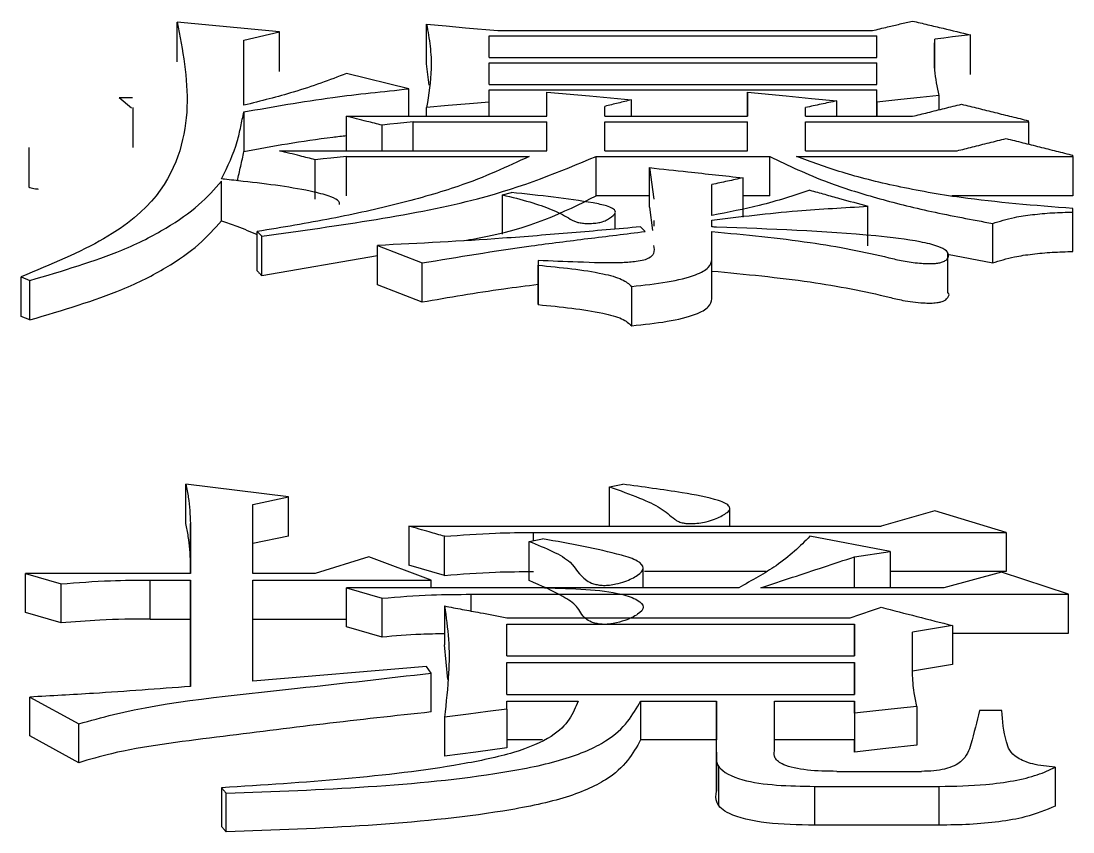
# Model space of a CAD drawing. Header units: millimetres. Extents: x 6533 to 7793, y 6972 to 7863.
# Drawn here: x 6873.655 to 6876.208, y 7321.967 to 7323.937 of the extents above; entities that cross this region are included whole.
import ezdxf

# ---------------------------------------------------------------- set-up
doc = ezdxf.new("R2010")
doc.units = ezdxf.units.MM

msp = doc.modelspace()

# ---------------------------------------------------------------- linework, layer by layer
at = {"color": 7, "linetype": 'Continuous', "lineweight": 25}
for p, q in [((6874.0336, 7323.8377), (6874.0336, 7323.9342)), ((6874.2825, 7323.9109), (6874.0337, 7323.9342)), ((6874.1959, 7323.8902), (6874.2825, 7323.9109)), ((6874.1959, 7323.7321), (6874.1959, 7323.8902)), ((6874.7909, 7323.9006), (6875.732, 7323.9006)), ((6874.7909, 7323.8485), (6874.7909, 7323.9006)), ((6874.8125, 7323.9135), (6875.7212, 7323.9135)), ((6875.732, 7323.8485), (6875.732, 7323.9006)), ((6875.8726, 7323.8251), (6875.8726, 7323.8928)), ((6874.7909, 7323.8485), (6875.732, 7323.8485)), ((6874.6457, 7323.7807), (6874.6394, 7323.8326)), ((6874.7909, 7323.8354), (6875.732, 7323.8354)), ((6874.7909, 7323.7827), (6874.7909, 7323.8354)), ((6875.732, 7323.7826), (6875.732, 7323.8354)), ((6874.5962, 7323.7721), (6874.4447, 7323.8091)), ((6874.7909, 7323.7827), (6875.732, 7323.7826)), ((6874.7909, 7323.7694), (6875.732, 7323.7694)), ((6874.7909, 7323.7401), (6874.7909, 7323.7694)), ((6874.9315, 7323.7054), (6874.9315, 7323.7641)), ((6875.4183, 7323.7054), (6875.4183, 7323.7641)), ((6875.4183, 7323.7641), (6875.4183, 7323.7054)), ((6875.732, 7323.7401), (6875.732, 7323.7694)), ((6873.893, 7323.7508), (6873.9235, 7323.7258)), ((6873.893, 7323.7508), (6873.9255, 7323.7508)), ((6874.7909, 7323.7054), (6874.7909, 7323.7401)), ((6875.137, 7323.7054), (6875.137, 7323.7455)), ((6875.6346, 7323.7054), (6875.6346, 7323.7428)), ((6875.732, 7323.7401), (6875.732, 7323.7054)), ((6875.8834, 7323.7214), (6875.8834, 7323.7561)), ((6873.9274, 7323.6296), (6873.9274, 7323.7264)), ((6874.1959, 7323.7161), (6874.1959, 7323.6199)), ((6874.6395, 7323.7054), (6874.6395, 7323.7268)), ((6875.0721, 7323.7054), (6875.0721, 7323.7295)), ((6875.5589, 7323.7054), (6875.5589, 7323.7268)), ((6874.4447, 7323.7054), (6874.9315, 7323.7054)), ((6874.4447, 7323.6217), (6874.4447, 7323.7054)), ((6874.607, 7323.6919), (6874.9315, 7323.6919)), ((6874.607, 7323.6217), (6874.607, 7323.6919)), ((6874.9315, 7323.6216), (6874.9315, 7323.6919)), ((6874.9315, 7323.6216), (6874.9315, 7323.6919)), ((6875.0721, 7323.7054), (6875.4183, 7323.7054)), ((6875.0721, 7323.6919), (6875.4183, 7323.6919)), ((6875.0722, 7323.6216), (6875.0721, 7323.6919)), ((6875.4183, 7323.6216), (6875.4183, 7323.6919)), ((6875.4183, 7323.6216), (6875.4183, 7323.6919)), ((6875.5589, 7323.7054), (6875.8185, 7323.7054)), ((6875.5589, 7323.6919), (6876.0998, 7323.6919)), ((6875.5589, 7323.6216), (6875.5589, 7323.6919)), ((6876.0998, 7323.6919), (6876.0998, 7323.6946)), ((6876.0998, 7323.6919), (6876.0998, 7323.6379)), ((6873.6737, 7323.6297), (6873.6738, 7323.5331)), ((6874.2825, 7323.6217), (6874.9315, 7323.6216)), ((6875.0722, 7323.6216), (6875.4183, 7323.6216)), ((6875.5589, 7323.6216), (6875.9267, 7323.6216)), ((6876.208, 7323.608), (6876.208, 7323.6107)), ((6874.4447, 7323.608), (6874.8882, 7323.608)), ((6875.0505, 7323.608), (6875.4724, 7323.608)), ((6875.0505, 7323.512), (6875.0505, 7323.608)), ((6875.5373, 7323.608), (6876.208, 7323.608)), ((6876.208, 7323.608), (6876.208, 7323.512)), ((6875.1803, 7323.5807), (6875.1905, 7323.5041)), ((6874.1419, 7323.4518), (6874.1419, 7323.5478)), ((6875.3318, 7323.4647), (6875.3318, 7323.5395)), ((6874.8234, 7323.5147), (6874.845, 7323.5202)), ((6875.1803, 7323.512), (6875.0505, 7323.512)), ((6875.4724, 7323.512), (6875.4075, 7323.512)), ((6876.208, 7323.512), (6875.9143, 7323.512)), ((6875.1803, 7323.4847), (6875.1879, 7323.4277)), ((6875.7104, 7323.3911), (6875.7104, 7323.4869)), ((6876.208, 7323.473), (6876.208, 7323.4814)), ((6875.0973, 7323.4315), (6875.0973, 7323.4712)), ((6876.208, 7323.3772), (6876.208, 7323.473)), ((6875.1695, 7323.4256), (6875.1587, 7323.4368)), ((6875.1911, 7323.4524), (6875.1912, 7323.4383)), ((6875.3318, 7323.4367), (6875.3318, 7323.4535)), ((6876.0133, 7323.3493), (6876.0133, 7323.4452)), ((6874.2284, 7323.3298), (6874.2284, 7323.4256)), ((6874.2392, 7323.3186), (6874.2392, 7323.4144)), ((6875.3318, 7323.3579), (6875.3318, 7323.4255)), ((6874.5205, 7323.3918), (6874.6287, 7323.3494)), ((6874.2392, 7323.3186), (6874.5205, 7323.3673)), ((6874.9099, 7323.355), (6874.9099, 7323.3437)), ((6874.9099, 7323.355), (6874.9099, 7323.2593)), ((6875.3318, 7323.2622), (6875.3318, 7323.3579)), ((6875.9039, 7323.3706), (6876.0133, 7323.3493)), ((6875.9045, 7323.278), (6875.9045, 7323.3743)), ((6874.6287, 7323.2537), (6874.6287, 7323.3494)), ((6874.9099, 7323.248), (6874.9099, 7323.3437)), ((6873.6551, 7323.3153), (6873.6767, 7323.3067)), ((6873.6552, 7323.2196), (6873.6552, 7323.3152)), ((6873.6767, 7323.2111), (6873.6767, 7323.3067)), ((6874.6287, 7323.2537), (6874.5205, 7323.2961)), ((6874.9099, 7323.2593), (6874.9099, 7323.248)), ((6873.6767, 7323.2111), (6873.6551, 7323.2196)), ((6874.3042, 7322.7811), (6874.0554, 7322.8117)), ((6875.0831, 7322.8056), (6875.1155, 7322.8117)), ((6875.0831, 7322.7106), (6875.0831, 7322.8056)), ((6874.2176, 7322.7627), (6874.3042, 7322.7811)), ((6874.2176, 7322.595), (6874.2176, 7322.7627)), ((6875.375, 7322.7103), (6875.375, 7322.751)), ((6875.8727, 7322.7473), (6875.7429, 7322.7103)), ((6876.0457, 7322.6948), (6875.8727, 7322.7473)), ((6874.0662, 7322.7164), (6874.0662, 7322.595)), ((6874.0662, 7322.6216), (6874.0662, 7322.7164)), ((6874.5962, 7322.7103), (6875.7429, 7322.7103)), ((6874.8991, 7322.6948), (6876.0457, 7322.6948)), ((6874.8991, 7322.6751), (6874.8991, 7322.6948)), ((6874.3042, 7322.6861), (6874.2176, 7322.6677)), ((6874.6828, 7322.5906), (6874.6828, 7322.6855)), ((6874.8883, 7322.6731), (6874.9208, 7322.6793)), ((6875.7645, 7322.6482), (6875.5698, 7322.6855)), ((6875.678, 7322.6357), (6875.7645, 7322.6482)), ((6874.0662, 7322.595), (6874.0662, 7322.6216)), ((6874.4989, 7322.6357), (6874.3691, 7322.595)), ((6874.6503, 7322.5793), (6874.4989, 7322.6357)), ((6874.6828, 7322.5906), (6874.5962, 7322.6154)), ((6873.6659, 7322.595), (6873.7525, 7322.5699)), ((6874.0662, 7322.595), (6873.6659, 7322.595)), ((6873.6659, 7322.5003), (6873.6659, 7322.595)), ((6874.3691, 7322.595), (6874.2176, 7322.595)), ((6875.1648, 7322.5605), (6875.1648, 7322.6075)), ((6875.4634, 7322.5999), (6875.1683, 7322.5999)), ((6876.0457, 7322.5999), (6875.7645, 7322.5999)), ((6876.0349, 7322.5982), (6875.8943, 7322.5605)), ((6876.1972, 7322.5447), (6876.0349, 7322.5982)), ((6873.7525, 7322.4752), (6873.7525, 7322.5699)), ((6873.9688, 7322.5793), (6874.0662, 7322.5793)), ((6873.9688, 7322.4846), (6873.9688, 7322.5793)), ((6874.0662, 7322.5793), (6874.0662, 7322.321)), ((6874.2176, 7322.5793), (6874.6503, 7322.5793)), ((6874.2176, 7322.3339), (6874.2176, 7322.5793)), ((6874.6503, 7322.5605), (6874.6503, 7322.5793)), ((6874.4448, 7322.5605), (6874.5313, 7322.5352)), ((6875.3967, 7322.5605), (6874.4448, 7322.5605)), ((6874.4448, 7322.4658), (6874.4448, 7322.5605)), ((6874.7477, 7322.5447), (6876.1972, 7322.5447)), ((6874.7477, 7322.504), (6874.7477, 7322.5447)), ((6875.8943, 7322.5605), (6875.4508, 7322.5605)), ((6874.6828, 7322.5163), (6874.6828, 7322.4216)), ((6873.7525, 7322.4752), (6873.6659, 7322.5003)), ((6874.8342, 7322.4877), (6875.6672, 7322.4877)), ((6873.9688, 7322.4846), (6874.0662, 7322.4846)), ((6874.0662, 7322.321), (6874.0662, 7322.4846)), ((6874.2176, 7322.4846), (6874.4448, 7322.4846)), ((6874.5313, 7322.4406), (6874.4448, 7322.4658)), ((6874.8342, 7322.4718), (6875.678, 7322.4718)), ((6874.8342, 7322.3951), (6874.8342, 7322.4718)), ((6875.678, 7322.3951), (6875.678, 7322.4718)), ((6875.678, 7322.4718), (6875.678, 7322.3951)), ((6875.8186, 7322.3533), (6875.8186, 7322.4527)), ((6875.9159, 7322.45), (6876.1972, 7322.45)), ((6874.6912, 7322.3376), (6874.6828, 7322.4216)), ((6874.8342, 7322.3951), (6875.678, 7322.3951)), ((6874.6395, 7322.3694), (6874.2176, 7322.3339)), ((6874.6503, 7322.3533), (6874.6395, 7322.3694)), ((6874.8342, 7322.379), (6875.678, 7322.379)), ((6874.8342, 7322.3015), (6874.8342, 7322.379)), ((6875.678, 7322.3015), (6875.678, 7322.379)), ((6875.678, 7322.379), (6875.678, 7322.3015)), ((6874.6503, 7322.2589), (6874.6503, 7322.3533)), ((6873.6768, 7322.295), (6873.7955, 7322.23)), ((6874.8342, 7322.3015), (6875.678, 7322.3015)), ((6874.8342, 7322.2853), (6875.0073, 7322.2853)), ((6874.8342, 7322.2658), (6874.8342, 7322.2853)), ((6875.1587, 7322.2853), (6875.3426, 7322.2853)), ((6875.1587, 7322.2853), (6875.1587, 7322.1909)), ((6875.3426, 7322.1609), (6875.3426, 7322.2853)), ((6875.3426, 7322.2853), (6875.3426, 7322.1909)), ((6875.4833, 7322.2853), (6875.678, 7322.2853)), ((6875.4833, 7322.1642), (6875.4833, 7322.2853)), ((6875.678, 7322.256), (6875.678, 7322.2853)), ((6875.678, 7322.2853), (6875.678, 7322.1909)), ((6874.8342, 7322.2658), (6874.8342, 7322.1715)), ((6875.8294, 7322.2723), (6875.8294, 7322.1779)), ((6876.035, 7322.2625), (6875.9809, 7322.2625)), ((6873.7955, 7322.1358), (6873.7955, 7322.23)), ((6873.7955, 7322.1358), (6873.6768, 7322.2007)), ((6874.921, 7322.1909), (6874.8342, 7322.1909)), ((6875.3426, 7322.1909), (6875.1587, 7322.1909)), ((6875.3426, 7322.0667), (6875.3426, 7322.1909)), ((6875.678, 7322.1909), (6875.4833, 7322.1909)), ((6875.678, 7322.1617), (6875.678, 7322.1909)), ((6875.3426, 7322.1609), (6875.3426, 7322.0667)), ((6875.348, 7322.1274), (6875.348, 7322.0321)), ((6875.6347, 7322.1147), (6875.8402, 7322.1147)), ((6876.1648, 7322.1246), (6876.1648, 7322.0305)), ((6875.5806, 7322.0782), (6875.8835, 7322.0782)), ((6875.5806, 7322.0782), (6875.5806, 7321.9841)), ((6875.8835, 7321.9841), (6875.8835, 7322.0782)), ((6874.1527, 7321.9675), (6874.1527, 7322.0615)), ((6875.8835, 7321.9841), (6875.5806, 7321.9841))]:
    msp.add_line(p, q, dxfattribs=at)
at = {"color": 7, "linetype": 'Continuous', "lineweight": 25, "flags": 128}
for points in [[(6874.6394, 7323.929), (6874.6868, 7323.9248), (6874.7341, 7323.9206), (6874.8125, 7323.9135)], [(6874.6394, 7323.8326), (6874.6394, 7323.8866), (6874.6394, 7323.929)], [(6874.2825, 7323.8145), (6874.2825, 7323.8685), (6874.2825, 7323.9109)], [(6875.732, 7323.8485), (6875.732, 7323.8581), (6875.732, 7323.9006)], [(6875.9592, 7323.9032), (6875.9375, 7323.9006), (6875.9159, 7323.898), (6875.8943, 7323.8954), (6875.8726, 7323.8928)], [(6875.9592, 7323.8067), (6875.9592, 7323.8607), (6875.9592, 7323.9032)], [(6875.732, 7323.7826), (6875.732, 7323.793), (6875.732, 7323.8354)], [(6874.5962, 7323.7054), (6874.5962, 7323.7239), (6874.5962, 7323.7721)], [(6874.9315, 7323.7641), (6875.0343, 7323.7548), (6875.0857, 7323.7501), (6875.137, 7323.7455)], [(6874.9315, 7323.7054), (6874.9315, 7323.7217), (6874.9315, 7323.7641)], [(6875.4183, 7323.7641), (6875.5123, 7323.7548), (6875.5735, 7323.7488), (6875.6346, 7323.7428)], [(6875.732, 7323.7054), (6875.732, 7323.727), (6875.732, 7323.7694)], [(6874.7909, 7323.7401), (6874.7433, 7323.736), (6874.6914, 7323.7314), (6874.6395, 7323.7268)], [(6875.8834, 7323.7561), (6875.8368, 7323.7512), (6875.7902, 7323.7463), (6875.732, 7323.7401)], [(6874.607, 7323.6919), (6874.5691, 7323.6879), (6874.5502, 7323.6859), (6874.5313, 7323.6839)], [(6874.5313, 7323.6217), (6874.5313, 7323.6416), (6874.5313, 7323.6839)], [(6874.4447, 7323.608), (6874.4069, 7323.604), (6874.388, 7323.6019), (6874.369, 7323.5999)], [(6874.369, 7323.5038), (6874.369, 7323.5576), (6874.369, 7323.5999)], [(6874.4447, 7323.512), (6874.4447, 7323.5658), (6874.4447, 7323.608)], [(6875.4724, 7323.512), (6875.4724, 7323.5439), (6875.4724, 7323.576), (6875.4724, 7323.608)], [(6875.1803, 7323.4847), (6875.1803, 7323.5327), (6875.1803, 7323.5807)], [(6875.4075, 7323.4601), (6875.4075, 7323.5138), (6875.4075, 7323.556)], [(6874.8234, 7323.4188), (6874.8234, 7323.4524), (6874.8234, 7323.4835), (6874.8234, 7323.5147)], [(6874.5205, 7323.2961), (6874.5205, 7323.3497), (6874.5205, 7323.3918)], [(6875.1371, 7323.1968), (6875.1371, 7323.2238), (6875.1371, 7323.2509), (6875.1371, 7323.2924)], [(6874.0554, 7322.7167), (6874.0554, 7322.7699), (6874.0554, 7322.8117)], [(6874.3042, 7322.6861), (6874.3042, 7322.7393), (6874.3042, 7322.7811)], [(6874.5962, 7322.7103), (6874.5962, 7322.6571), (6874.5962, 7322.6154)], [(6876.0457, 7322.6948), (6876.0457, 7322.6417), (6876.0457, 7322.5999)], [(6874.8883, 7322.5782), (6874.8883, 7322.6142), (6874.8883, 7322.6436), (6874.8883, 7322.6731)], [(6875.7645, 7322.6482), (6875.7645, 7322.5951), (6875.7645, 7322.5605)], [(6875.678, 7322.5605), (6875.678, 7322.594), (6875.678, 7322.6357)], [(6874.0662, 7322.4846), (6874.0662, 7322.5377), (6874.0662, 7322.5793)], [(6876.1972, 7322.45), (6876.1972, 7322.503), (6876.1972, 7322.5447)], [(6874.5313, 7322.4406), (6874.5313, 7322.4879), (6874.5313, 7322.5352)], [(6875.9159, 7322.4686), (6875.8673, 7322.4607), (6875.8186, 7322.4527)], [(6875.9159, 7322.4686), (6875.9159, 7322.4157), (6875.9159, 7322.3741)], [(6875.9159, 7322.3741), (6875.8673, 7322.3661), (6875.8186, 7322.3582)], [(6873.6768, 7322.2007), (6873.6768, 7322.2535), (6873.6768, 7322.295)], [(6874.8342, 7322.2658), (6874.7876, 7322.2597), (6874.741, 7322.2537), (6874.6828, 7322.2462)], [(6875.8294, 7322.2723), (6875.7818, 7322.2671), (6875.7299, 7322.2616), (6875.678, 7322.256)], [(6875.678, 7322.256), (6875.678, 7322.2032), (6875.678, 7322.1617)], [(6874.6828, 7322.2462), (6874.6828, 7322.1934), (6874.6828, 7322.1519)], [(6874.8342, 7322.1715), (6874.7585, 7322.1617), (6874.6828, 7322.1519)], [(6875.8294, 7322.1779), (6875.7537, 7322.1698), (6875.678, 7322.1617)], [(6874.1419, 7322.0748), (6874.1419, 7322.0366), (6874.1419, 7322.0087), (6874.1419, 7321.9808)]]:
    msp.add_lwpolyline(points, dxfattribs=at)
at = {"color": 7, "linetype": 'Continuous', "lineweight": 25}
for points, knots in [([(6874.0336, 7323.9342), (6874.0404, 7323.9002), (6874.0606, 7323.7984), (6874.0634, 7323.623), (6873.9487, 7323.4381), (6873.7274, 7323.3455), (6873.6553, 7323.3153)], [0, 0, 0, 0, 0.166549, 0.499386, 0.836693, 1, 1, 1, 1]), ([(6874.6394, 7323.929), (6874.6426, 7323.9112), (6874.649, 7323.8756), (6874.6524, 7323.8084), (6874.6445, 7323.7584), (6874.6395, 7323.7268)], [0, 0, 0, 0, 0.2682745, 0.5365887, 1, 1, 1, 1]), ([(6875.7212, 7323.9135), (6875.7335, 7323.9165), (6875.7559, 7323.9218), (6875.7884, 7323.9296), (6875.8085, 7323.9344), (6875.8185, 7323.9368)], [0, 0, 0, 0, 0.380769, 0.690384, 1, 1, 1, 1]), ([(6875.8185, 7323.9368), (6875.8309, 7323.9338), (6875.8556, 7323.9279), (6875.9025, 7323.9167), (6875.937, 7323.9085), (6875.9592, 7323.9032)], [0, 0, 0, 0, 0.263606, 0.527212, 1, 1, 1, 1]), ([(6875.8834, 7323.7561), (6875.879, 7323.7767), (6875.8722, 7323.8075), (6875.8713, 7323.8531), (6875.8721, 7323.878), (6875.8726, 7323.8928)], [0, 0, 0, 0, 0.448128, 0.672146, 1, 1, 1, 1]), ([(6875.873, 7323.8162), (6875.8729, 7323.8166), (6875.8727, 7323.8206), (6875.8726, 7323.8272), (6875.8725, 7323.8276), (6875.8725, 7323.8277)], [0, 0, 0, 0, 0.072406, 0.645136, 1, 1, 1, 1]), ([(6874.4447, 7323.8091), (6874.4037, 7323.7936), (6874.3301, 7323.7659), (6874.2372, 7323.7425), (6874.196, 7323.7321)], [0, 0, 0, 0, 0.556386, 1, 1, 1, 1]), ([(6874.1959, 7323.7161), (6874.2665, 7323.7286), (6874.3931, 7323.751), (6874.5339, 7323.7656), (6874.5962, 7323.7721)], [0, 0, 0, 0, 0.557889, 1, 1, 1, 1]), ([(6875.137, 7323.7455), (6875.1316, 7323.7441), (6875.1208, 7323.7415), (6875.1046, 7323.7375), (6875.0884, 7323.7335), (6875.0776, 7323.7308), (6875.0721, 7323.7295)], [0, 0, 0, 0, 0.25, 0.5, 0.75, 1, 1, 1, 1]), ([(6875.6346, 7323.7428), (6875.6283, 7323.7415), (6875.6157, 7323.7388), (6875.5968, 7323.7348), (6875.5779, 7323.7308), (6875.5652, 7323.7281), (6875.5589, 7323.7268)], [0, 0, 0, 0, 0.2500001, 0.5000002, 0.7500003, 1, 1, 1, 1]), ([(6874.1419, 7323.5533), (6874.1565, 7323.5837), (6874.1769, 7323.6261), (6874.1883, 7323.6803), (6874.1934, 7323.7042), (6874.1959, 7323.7161)], [0, 0, 0, 0, 0.556742, 0.778364, 1, 1, 1, 1]), ([(6875.8185, 7323.7054), (6875.8309, 7323.7084), (6875.8569, 7323.7149), (6875.8966, 7323.7247), (6875.9239, 7323.7314), (6875.9375, 7323.7348)], [0, 0, 0, 0, 0.3115382, 0.6557691, 1, 1, 1, 1]), ([(6875.9375, 7323.7348), (6875.9511, 7323.7315), (6875.9781, 7323.7248), (6876.0187, 7323.7147), (6876.0592, 7323.7047), (6876.0863, 7323.698), (6876.0998, 7323.6946)], [0, 0, 0, 0, 0.25, 0.5, 0.749999, 1, 1, 1, 1]), ([(6874.5313, 7323.6839), (6874.5189, 7323.687), (6874.4983, 7323.6921), (6874.4695, 7323.6992), (6874.453, 7323.7033), (6874.4447, 7323.7054)], [0, 0, 0, 0, 0.42836, 0.71418, 1, 1, 1, 1]), ([(6874.1959, 7323.6199), (6874.2657, 7323.6329), (6874.3452, 7323.6476), (6874.4338, 7323.6574), (6874.4447, 7323.6586)], [0, 0, 0, 0, 0.877035, 1, 1, 1, 1]), ([(6875.9267, 7323.6216), (6875.9391, 7323.6247), (6875.9651, 7323.6313), (6876.0047, 7323.6412), (6876.0321, 7323.6481), (6876.0457, 7323.6515)], [0, 0, 0, 0, 0.311538, 0.655769, 1, 1, 1, 1]), ([(6876.0457, 7323.6515), (6876.0592, 7323.6481), (6876.0863, 7323.6413), (6876.1268, 7323.6312), (6876.1674, 7323.621), (6876.1944, 7323.6142), (6876.208, 7323.6107)], [0, 0, 0, 0, 0.25, 0.5, 0.749999, 1, 1, 1, 1]), ([(6874.1798, 7323.5483), (6874.1827, 7323.5603), (6874.1885, 7323.5843), (6874.1935, 7323.608), (6874.1959, 7323.6199)], [0, 0, 0, 0, 0.499984, 1, 1, 1, 1]), ([(6874.369, 7323.5999), (6874.3567, 7323.603), (6874.3361, 7323.6082), (6874.3072, 7323.6154), (6874.2907, 7323.6196), (6874.2825, 7323.6217)], [0, 0, 0, 0, 0.4283601, 0.71418, 1, 1, 1, 1]), ([(6874.8882, 7323.608), (6874.8347, 7323.583), (6874.7458, 7323.5414), (6874.5743, 7323.4925), (6874.4105, 7323.4557), (6874.2893, 7323.4356), (6874.2284, 7323.4256)], [0, 0, 0, 0, 0.333002, 0.552476, 0.774971, 1, 1, 1, 1]), ([(6874.2392, 7323.4144), (6874.4277, 7323.4404), (6874.7592, 7323.4863), (6874.9627, 7323.5713), (6875.0505, 7323.608)], [0, 0, 0, 0, 0.568507, 1, 1, 1, 1]), ([(6875.4724, 7323.608), (6875.517, 7323.5864), (6875.5908, 7323.5505), (6875.7293, 7323.5067), (6875.8625, 7323.473), (6875.9628, 7323.4545), (6876.0133, 7323.4452)], [0, 0, 0, 0, 0.333809, 0.553089, 0.775219, 1, 1, 1, 1]), ([(6876.208, 7323.4814), (6876.1151, 7323.4888), (6875.9631, 7323.5009), (6875.7789, 7323.5342), (6875.644, 7323.5682), (6875.5727, 7323.5948), (6875.5373, 7323.608)], [0, 0, 0, 0, 0.347456, 0.568585, 0.785979, 1, 1, 1, 1]), ([(6875.1803, 7323.5807), (6875.2114, 7323.5773), (6875.2648, 7323.5716), (6875.3405, 7323.5633), (6875.3852, 7323.5585), (6875.4075, 7323.556)], [0, 0, 0, 0, 0.410416, 0.705208, 1, 1, 1, 1]), ([(6873.6974, 7323.528), (6873.6964, 7323.528), (6873.6897, 7323.5287), (6873.681, 7323.5304), (6873.6756, 7323.5324), (6873.6739, 7323.5331)], [0, 0, 0, 0, 0.097707, 0.708911, 1, 1, 1, 1]), ([(6873.6767, 7323.3067), (6873.756, 7323.3303), (6873.8857, 7323.3688), (6874.0101, 7323.4333), (6874.0906, 7323.4897), (6874.1248, 7323.5285), (6874.1418, 7323.5478)], [0, 0, 0, 0, 0.345608, 0.56562, 0.783503, 1, 1, 1, 1]), ([(6874.4283, 7323.4914), (6874.4281, 7323.4938), (6874.4275, 7323.5004), (6874.4063, 7323.5115), (6874.3335, 7323.5307), (6874.2394, 7323.5425), (6874.1615, 7323.5511), (6874.1442, 7323.553), (6874.1419, 7323.5533)], [0, 0, 0, 0, 0.067338, 0.183513, 0.337034, 0.852124, 0.98038, 1, 1, 1, 1]), ([(6875.4075, 7323.556), (6875.4012, 7323.5547), (6875.3886, 7323.5519), (6875.3696, 7323.5478), (6875.3507, 7323.5437), (6875.3381, 7323.5409), (6875.3318, 7323.5395)], [0, 0, 0, 0, 0.2500001, 0.5000002, 0.7500003, 1, 1, 1, 1]), ([(6874.732, 7323.4039), (6874.7425, 7323.4057), (6874.8869, 7323.43), (6874.9718, 7323.4725), (6875.0505, 7323.512)], [0, 0, 0, 0, 0.072923, 1, 1, 1, 1]), ([(6874.8234, 7323.5147), (6874.8463, 7323.5091), (6874.89, 7323.4984), (6874.9437, 7323.4793), (6874.9787, 7323.4626), (6874.9964, 7323.4502), (6875.0141, 7323.4461), (6875.0266, 7323.4451), (6875.0403, 7323.4451), (6875.0542, 7323.4464), (6875.0683, 7323.4496), (6875.0825, 7323.4569), (6875.0952, 7323.4653), (6875.0991, 7323.4747), (6875.0914, 7323.4817), (6875.0742, 7323.4891), (6875.0249, 7323.4987), (6874.9477, 7323.5096), (6874.8794, 7323.5167), (6874.845, 7323.5202)], [0, 0, 0, 0, 0.117405, 0.224509, 0.331508, 0.385093, 0.401497, 0.417937, 0.434587, 0.453948, 0.473457, 0.503443, 0.565753, 0.597793, 0.629829, 0.66369, 0.717981, 0.857975, 1, 1, 1, 1]), ([(6875.5697, 7323.5257), (6875.5306, 7323.5129), (6875.4601, 7323.4898), (6875.3713, 7323.4724), (6875.3318, 7323.4647)], [0, 0, 0, 0, 0.5551112, 1, 1, 1, 1]), ([(6875.5697, 7323.5257), (6875.5817, 7323.5225), (6875.6055, 7323.5159), (6875.6524, 7323.503), (6875.6874, 7323.4933), (6875.7104, 7323.487)], [0, 0, 0, 0, 0.254578, 0.509156, 1, 1, 1, 1]), ([(6875.3318, 7323.4535), (6875.4002, 7323.4617), (6875.5228, 7323.4763), (6875.6529, 7323.4837), (6875.7104, 7323.4869)], [0, 0, 0, 0, 0.5585498, 1, 1, 1, 1]), ([(6876.0133, 7323.4452), (6876.0298, 7323.4505), (6876.0573, 7323.4595), (6876.1098, 7323.467), (6876.1576, 7323.4715), (6876.1911, 7323.4725), (6876.208, 7323.473)], [0, 0, 0, 0, 0.330678, 0.5509904, 0.7745699, 1, 1, 1, 1]), ([(6873.6767, 7323.2111), (6873.756, 7323.2346), (6873.8857, 7323.273), (6874.0101, 7323.3375), (6874.0906, 7323.3938), (6874.1248, 7323.4325), (6874.1418, 7323.4518)], [0, 0, 0, 0, 0.345691, 0.565702, 0.783554, 1, 1, 1, 1]), ([(6874.1419, 7323.4518), (6874.1544, 7323.4475), (6874.1857, 7323.4367), (6874.2124, 7323.4249), (6874.2284, 7323.4178)], [0, 0, 0, 0, 0.401034, 1, 1, 1, 1]), ([(6875.1587, 7323.4368), (6875.1031, 7323.4319), (6874.9919, 7323.4223), (6874.7809, 7323.405), (6874.622, 7323.3969), (6874.5205, 7323.3918)], [0, 0, 0, 0, 0.26507, 0.530167, 1, 1, 1, 1]), ([(6875.3318, 7323.4255), (6875.4129, 7323.4177), (6875.5672, 7323.403), (6875.7148, 7323.3739), (6875.7947, 7323.3536), (6875.8272, 7323.3491), (6875.8534, 7323.3475), (6875.8697, 7323.3476), (6875.8829, 7323.3492), (6875.8932, 7323.3521), (6875.9027, 7323.3575), (6875.9079, 7323.3667), (6875.9038, 7323.3785), (6875.8797, 7323.3911), (6875.822, 7323.4047), (6875.6444, 7323.4255), (6875.4694, 7323.4317), (6875.3356, 7323.4366), (6875.3318, 7323.4367)], [0, 0, 0, 0, 0.188719, 0.358861, 0.391316, 0.423923, 0.437181, 0.45054, 0.459368, 0.468208, 0.481618, 0.505169, 0.538402, 0.57066, 0.612984, 0.701011, 0.991499, 1, 1, 1, 1]), ([(6874.2284, 7323.4256), (6874.2302, 7323.4237), (6874.2338, 7323.42), (6874.2374, 7323.4162), (6874.2392, 7323.4144)], [0, 0, 0, 0, 0.500636, 1, 1, 1, 1]), ([(6874.6287, 7323.3494), (6874.7157, 7323.3638), (6874.8466, 7323.3854), (6875.0306, 7323.4086), (6875.1232, 7323.4199), (6875.1695, 7323.4256)], [0, 0, 0, 0, 0.499014, 0.7494465, 1, 1, 1, 1]), ([(6875.1901, 7323.3918), (6875.1914, 7323.3852), (6875.1934, 7323.3748), (6875.1831, 7323.3624), (6875.1672, 7323.3558), (6875.1448, 7323.3516), (6875.0905, 7323.3481), (6875.0098, 7323.3512), (6874.9421, 7323.3538), (6874.9099, 7323.355)], [0, 0, 0, 0, 0.17706, 0.276251, 0.3311, 0.386158, 0.474795, 0.750889, 1, 1, 1, 1]), ([(6875.1371, 7323.2924), (6875.1666, 7323.2955), (6875.2248, 7323.3016), (6875.2916, 7323.3178), (6875.3272, 7323.338), (6875.3303, 7323.3513), (6875.3318, 7323.3579)], [0, 0, 0, 0, 0.2915669, 0.5740347, 0.7886262, 1, 1, 1, 1]), ([(6876.0133, 7323.3493), (6876.0298, 7323.3547), (6876.0574, 7323.3636), (6876.1098, 7323.3712), (6876.1576, 7323.3756), (6876.1911, 7323.3767), (6876.208, 7323.3772)], [0, 0, 0, 0, 0.3305693, 0.5508849, 0.7745064, 1, 1, 1, 1]), ([(6874.2284, 7323.3298), (6874.2293, 7323.3288), (6874.2312, 7323.3269), (6874.2348, 7323.3232), (6874.2374, 7323.3204), (6874.2392, 7323.3186)], [0, 0, 0, 0, 0.25428, 0.50856, 1, 1, 1, 1]), ([(6874.9099, 7323.3437), (6874.965, 7323.3384), (6875.041, 7323.331), (6875.1168, 7323.3104), (6875.1304, 7323.2984), (6875.1371, 7323.2924)], [0, 0, 0, 0, 0.572071, 0.789697, 1, 1, 1, 1]), ([(6875.3318, 7323.3297), (6875.4129, 7323.3219), (6875.5676, 7323.3072), (6875.7148, 7323.278), (6875.7973, 7323.2573), (6875.8327, 7323.2526), (6875.8618, 7323.2517), (6875.8768, 7323.2525), (6875.889, 7323.2549), (6875.8991, 7323.2592), (6875.9062, 7323.2669), (6875.9093, 7323.2739), (6875.9044, 7323.2779), (6875.9042, 7323.278)], [0, 0, 0, 0, 0.358756, 0.683676, 0.742886, 0.819336, 0.842171, 0.865235, 0.881875, 0.903122, 0.938303, 0.998098, 1, 1, 1, 1]), ([(6874.9099, 7323.2968), (6874.8819, 7323.2932), (6874.7848, 7323.2808), (6874.6936, 7323.265), (6874.6287, 7323.2537)], [0, 0, 0, 0, 0.2880418, 1, 1, 1, 1]), ([(6875.1371, 7323.1968), (6875.1666, 7323.1999), (6875.2248, 7323.2059), (6875.2916, 7323.2222), (6875.3272, 7323.2423), (6875.3303, 7323.2556), (6875.3318, 7323.2622)], [0, 0, 0, 0, 0.291715, 0.574226, 0.788746, 1, 1, 1, 1]), ([(6874.9099, 7323.248), (6874.965, 7323.2427), (6875.041, 7323.2354), (6875.1168, 7323.2148), (6875.1304, 7323.2027), (6875.1371, 7323.1968)], [0, 0, 0, 0, 0.572232, 0.789823, 1, 1, 1, 1]), ([(6874.0554, 7322.8117), (6874.0574, 7322.8012), (6874.0616, 7322.7802), (6874.0649, 7322.7484), (6874.0657, 7322.7271), (6874.0662, 7322.7165)], [0, 0, 0, 0, 0.332257, 0.666061, 1, 1, 1, 1]), ([(6875.0831, 7322.8056), (6875.1081, 7322.7967), (6875.1536, 7322.7806), (6875.2102, 7322.7545), (6875.2316, 7322.7343), (6875.2484, 7322.7222), (6875.2574, 7322.7185), (6875.2694, 7322.7165), (6875.2835, 7322.7161), (6875.3005, 7322.7173), (6875.3211, 7322.7206), (6875.3439, 7322.7289), (6875.363, 7322.7386), (6875.3766, 7322.7492), (6875.375, 7322.7577), (6875.3656, 7322.7657), (6875.3308, 7322.7787), (6875.2451, 7322.7945), (6875.1639, 7322.8053), (6875.1154, 7322.8117)], [0, 0, 0, 0, 0.133726, 0.243046, 0.352536, 0.371714, 0.391105, 0.403332, 0.418294, 0.440555, 0.463879, 0.498849, 0.561349, 0.592921, 0.624779, 0.654038, 0.687592, 0.813478, 1, 1, 1, 1]), ([(6874.0662, 7322.6216), (6874.0659, 7322.6322), (6874.0652, 7322.6534), (6874.0614, 7322.6851), (6874.0574, 7322.7061), (6874.0554, 7322.7167)], [0, 0, 0, 0, 0.332667, 0.666261, 1, 1, 1, 1]), ([(6874.6828, 7322.6855), (6874.6704, 7322.689), (6874.6498, 7322.6949), (6874.621, 7322.7032), (6874.6045, 7322.7079), (6874.5962, 7322.7103)], [0, 0, 0, 0, 0.42836, 0.714179, 1, 1, 1, 1]), ([(6874.6828, 7322.6855), (6874.7238, 7322.6886), (6874.795, 7322.6941), (6874.8682, 7322.6946), (6874.8991, 7322.6948)], [0, 0, 0, 0, 0.576873, 1, 1, 1, 1]), ([(6874.8883, 7322.6731), (6874.9278, 7322.6571), (6874.9978, 7322.6289), (6875.0082, 7322.589), (6875.0402, 7322.5712), (6875.0552, 7322.5673), (6875.0692, 7322.5659), (6875.0846, 7322.567), (6875.1022, 7322.5703), (6875.1277, 7322.5776), (6875.1541, 7322.5904), (6875.1704, 7322.6082), (6875.1542, 7322.6267), (6875.0716, 7322.6527), (6874.9876, 7322.6675), (6874.9208, 7322.6793)], [0, 0, 0, 0, 0.2067563, 0.3662214, 0.3993161, 0.4149037, 0.4293815, 0.446248, 0.4652858, 0.4968653, 0.5587577, 0.621692, 0.6827997, 0.74742, 1, 1, 1, 1]), ([(6875.5698, 7322.6855), (6875.5452, 7322.6613), (6875.5011, 7322.6179), (6875.4288, 7322.5781), (6875.3967, 7322.5605)], [0, 0, 0, 0, 0.557248, 1, 1, 1, 1]), ([(6875.4508, 7322.5605), (6875.4763, 7322.5689), (6875.5269, 7322.5858), (6875.6026, 7322.6108), (6875.6529, 7322.6274), (6875.678, 7322.6357)], [0, 0, 0, 0, 0.336867, 0.668433, 1, 1, 1, 1]), ([(6874.6828, 7322.5906), (6874.7238, 7322.5938), (6874.795, 7322.5993), (6874.8682, 7322.5997), (6874.8991, 7322.5999)], [0, 0, 0, 0, 0.576909, 1, 1, 1, 1]), ([(6873.7525, 7322.5699), (6873.7922, 7322.573), (6873.8634, 7322.5786), (6873.9366, 7322.5791), (6873.9688, 7322.5793)], [0, 0, 0, 0, 0.558835, 1, 1, 1, 1]), ([(6874.9257, 7322.5605), (6874.9936, 7322.5588), (6875.0821, 7322.5566), (6875.1539, 7322.5318), (6875.1705, 7322.5135), (6875.1541, 7322.4957), (6875.1263, 7322.4823), (6875.0994, 7322.4748), (6875.0809, 7322.472), (6875.0681, 7322.4713), (6875.0552, 7322.4726), (6875.0402, 7322.4765), (6875.0146, 7322.4903), (6875.0105, 7322.5138), (6874.9619, 7322.546), (6874.9172, 7322.5656), (6874.8883, 7322.5782)], [0, 0, 0, 0, 0.221916, 0.289156, 0.352711, 0.418164, 0.482555, 0.524096, 0.539142, 0.552797, 0.567871, 0.584094, 0.618525, 0.736706, 0.830308, 1, 1, 1, 1]), ([(6874.5313, 7322.5352), (6874.5711, 7322.5384), (6874.6422, 7322.544), (6874.7154, 7322.5445), (6874.7477, 7322.5447)], [0, 0, 0, 0, 0.558839, 1, 1, 1, 1]), ([(6874.6828, 7322.5163), (6874.6867, 7322.4893), (6874.6946, 7322.4353), (6874.6938, 7322.3453), (6874.6868, 7322.2819), (6874.6828, 7322.2462)], [0, 0, 0, 0, 0.3037789, 0.6076066, 1, 1, 1, 1]), ([(6874.6828, 7322.5163), (6874.6972, 7322.5135), (6874.726, 7322.5081), (6874.7765, 7322.4986), (6874.8125, 7322.4918), (6874.8342, 7322.4877)], [0, 0, 0, 0, 0.2853637, 0.5707273, 1, 1, 1, 1]), ([(6875.6672, 7322.4877), (6875.6798, 7322.4919), (6875.6987, 7322.4983), (6875.7239, 7322.5068), (6875.7366, 7322.511), (6875.7429, 7322.5131)], [0, 0, 0, 0, 0.499999, 0.749999, 1, 1, 1, 1]), ([(6875.7429, 7322.5131), (6875.7717, 7322.5057), (6875.8294, 7322.4909), (6875.8871, 7322.4761), (6875.9159, 7322.4686)], [0, 0, 0, 0, 0.5, 1, 1, 1, 1]), ([(6873.9688, 7322.4846), (6873.9277, 7322.4843), (6873.8545, 7322.4836), (6873.7836, 7322.4778), (6873.7525, 7322.4752)], [0, 0, 0, 0, 0.561085, 1, 1, 1, 1]), ([(6874.6828, 7322.4486), (6874.6635, 7322.4483), (6874.6121, 7322.4476), (6874.5624, 7322.4433), (6874.5313, 7322.4406)], [0, 0, 0, 0, 0.375487, 1, 1, 1, 1]), ([(6873.7955, 7322.23), (6873.8231, 7322.2379), (6873.974, 7322.2811), (6874.2838, 7322.3108), (6874.5431, 7322.3408), (6874.6503, 7322.3533)], [0, 0, 0, 0, 0.116014, 0.634345, 1, 1, 1, 1]), ([(6875.8294, 7322.2723), (6875.8269, 7322.2834), (6875.8225, 7322.3025), (6875.8198, 7322.3295), (6875.819, 7322.3453), (6875.8186, 7322.3533)], [0, 0, 0, 0, 0.411595, 0.705741, 1, 1, 1, 1]), ([(6874.0662, 7322.321), (6874.0271, 7322.3179), (6873.9488, 7322.3119), (6873.8191, 7322.303), (6873.7281, 7322.2979), (6873.6768, 7322.295)], [0, 0, 0, 0, 0.303348, 0.606728, 1, 1, 1, 1]), ([(6875.0073, 7322.2853), (6874.9948, 7322.2555), (6874.9753, 7322.2091), (6874.8543, 7322.1579), (6874.5946, 7322.1038), (6874.3428, 7322.0877), (6874.1419, 7322.0748)], [0, 0, 0, 0, 0.226131, 0.352776, 0.483485, 1, 1, 1, 1]), ([(6874.1527, 7322.0615), (6874.3849, 7322.0702), (6874.6756, 7322.081), (6874.9761, 7322.1407), (6875.1105, 7322.1997), (6875.1399, 7322.2518), (6875.1587, 7322.2853)], [0, 0, 0, 0, 0.516645, 0.647021, 0.773427, 1, 1, 1, 1]), ([(6874.6503, 7322.2589), (6874.5626, 7322.2494), (6874.3872, 7322.2303), (6874.1294, 7322.1971), (6873.9177, 7322.1718), (6873.8213, 7322.1434), (6873.7955, 7322.1358)], [0, 0, 0, 0, 0.295049, 0.590126, 0.890259, 1, 1, 1, 1]), ([(6875.9809, 7322.2625), (6875.9745, 7322.2353), (6875.9649, 7322.1941), (6875.9502, 7322.1478), (6875.9211, 7322.1281), (6875.8987, 7322.1202), (6875.8703, 7322.1153), (6875.8503, 7322.1149), (6875.8402, 7322.1147)], [0, 0, 0, 0, 0.492166, 0.748655, 0.814237, 0.8808, 0.939877, 1, 1, 1, 1]), ([(6876.1648, 7322.1246), (6876.1456, 7322.1267), (6876.108, 7322.1308), (6876.0577, 7322.1528), (6876.0404, 7322.1989), (6876.0371, 7322.2373), (6876.035, 7322.2625)], [0, 0, 0, 0, 0.127877, 0.250423, 0.507215, 1, 1, 1, 1]), ([(6875.1587, 7322.1909), (6875.1399, 7322.1575), (6875.1104, 7322.1055), (6874.9761, 7322.0466), (6874.6755, 7321.9869), (6874.3849, 7321.9761), (6874.1527, 7321.9675)], [0, 0, 0, 0, 0.226405, 0.352766, 0.483152, 1, 1, 1, 1]), ([(6875.3426, 7322.1609), (6875.3413, 7322.1488), (6875.3387, 7322.1245), (6875.3955, 7322.0925), (6875.4889, 7322.0796), (6875.5498, 7322.0787), (6875.5806, 7322.0782)], [0, 0, 0, 0, 0.268045, 0.539982, 0.767242, 1, 1, 1, 1]), ([(6875.6347, 7322.1147), (6875.6106, 7322.115), (6875.5633, 7322.1157), (6875.5041, 7322.1279), (6875.4822, 7322.1468), (6875.4829, 7322.1584), (6875.4833, 7322.1642)], [0, 0, 0, 0, 0.294571, 0.576983, 0.78963, 1, 1, 1, 1]), ([(6875.8835, 7322.0782), (6875.9217, 7322.0789), (6875.9843, 7322.0801), (6876.0648, 7322.0911), (6876.1235, 7322.1053), (6876.1511, 7322.1182), (6876.1648, 7322.1246)], [0, 0, 0, 0, 0.348104, 0.5704378, 0.7879137, 1, 1, 1, 1]), ([(6874.1419, 7322.0748), (6874.1437, 7322.0726), (6874.1473, 7322.0682), (6874.1509, 7322.0638), (6874.1527, 7322.0615)], [0, 0, 0, 0, 0.499977, 1, 1, 1, 1]), ([(6875.5806, 7321.9841), (6875.5412, 7321.9847), (6875.4642, 7321.9859), (6875.3706, 7322.0074), (6875.3391, 7322.0384), (6875.3415, 7322.0573), (6875.3426, 7322.0667)], [0, 0, 0, 0, 0.2953577, 0.5768465, 0.7891653, 1, 1, 1, 1]), ([(6876.1648, 7322.0305), (6876.1423, 7322.0208), (6876.1048, 7322.0047), (6876.0285, 7321.9914), (6875.9573, 7321.9851), (6875.9082, 7321.9844), (6875.8835, 7321.9841)], [0, 0, 0, 0, 0.328935, 0.549408, 0.773939, 1, 1, 1, 1]), ([(6874.1527, 7321.9675), (6874.1509, 7321.9697), (6874.1473, 7321.9742), (6874.1437, 7321.9786), (6874.1419, 7321.9808)], [0, 0, 0, 0, 0.500023, 1, 1, 1, 1])]:
    msp.add_open_spline(points, degree=3, knots=knots, dxfattribs=at)

doc.saveas('drawing.dxf')
